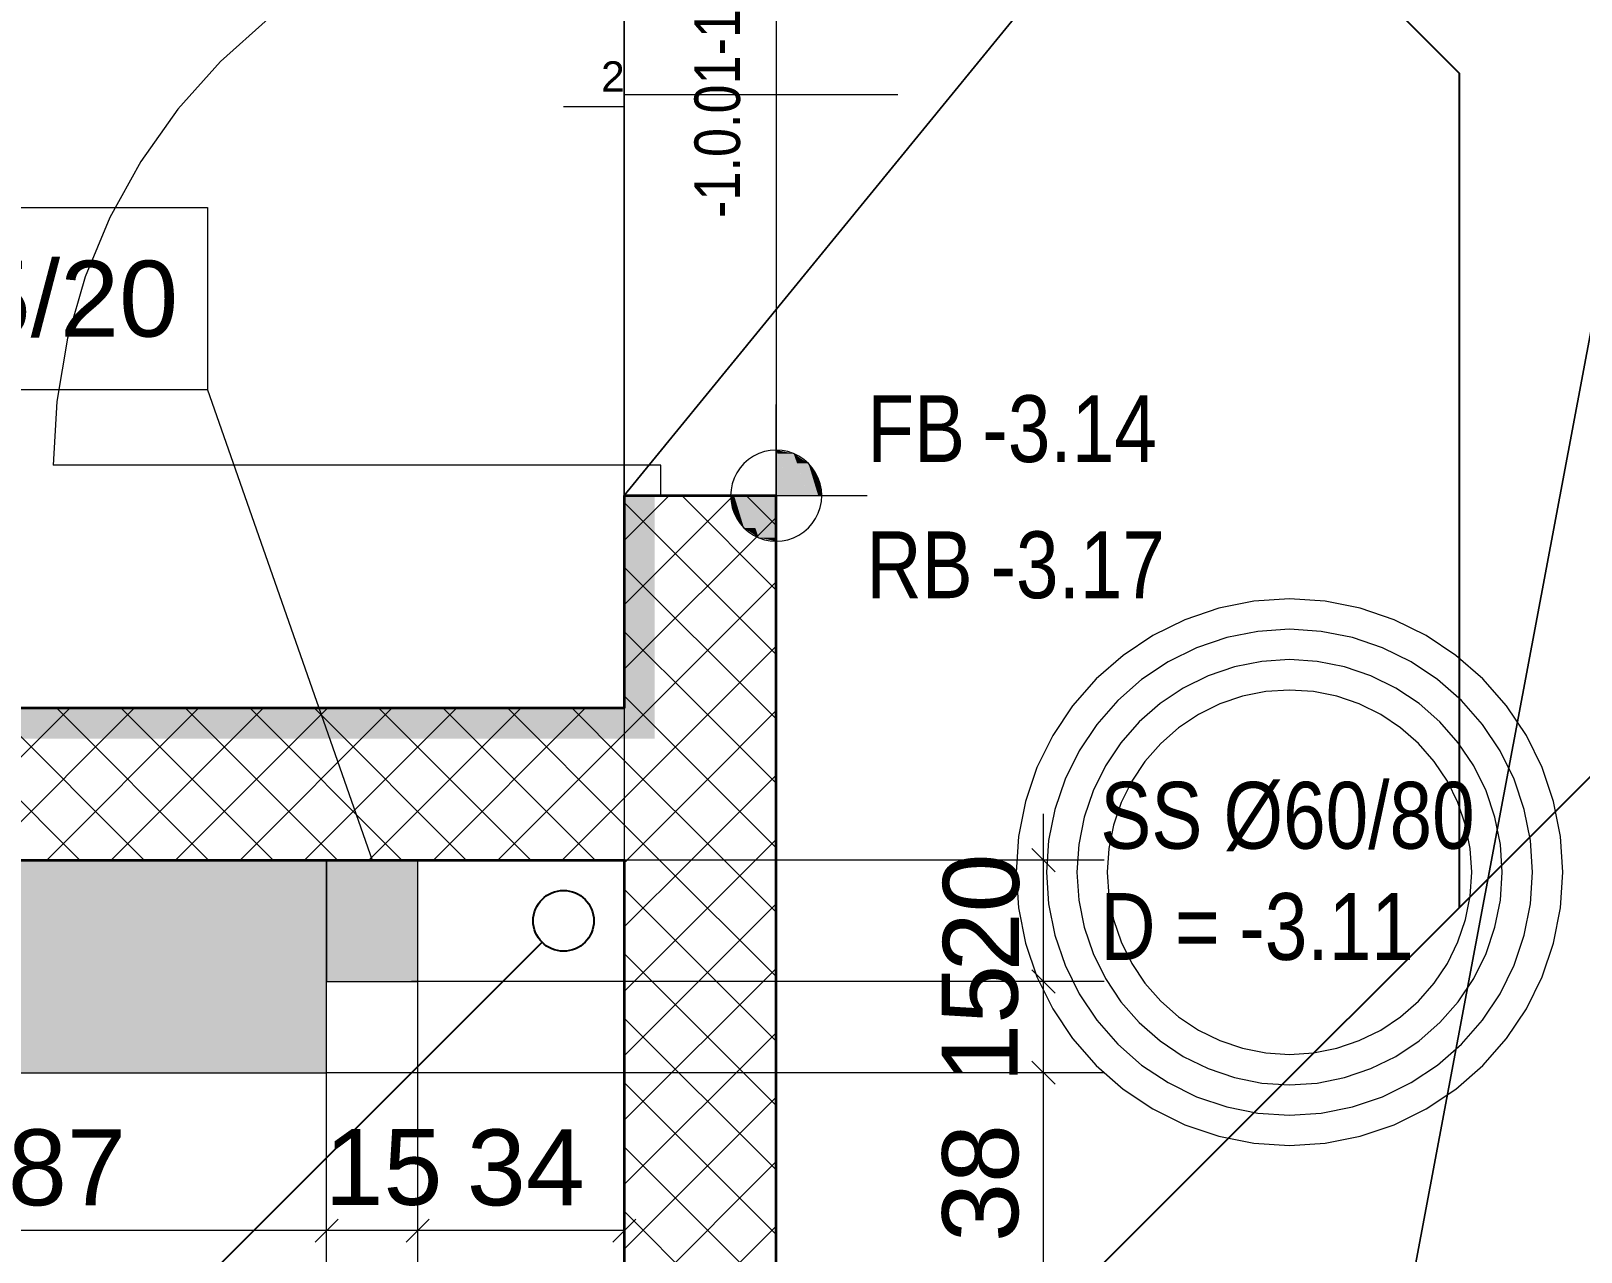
# Model space of a CAD drawing. Extents: x 885 to 2021, y 330 to 1122.
# Drawn here: x 1362.8 to 1413.9, y 615.7 to 655.9 of the extents above; entities that cross this region are included whole.
import ezdxf
from ezdxf.lldxf.tags import DXFTag

# ---------------------------------------------------------------- set-up
doc = ezdxf.new("R2010")
doc.units = 0
doc.layers.get('0').update_dxf_attribs({"lineweight": 18})
for name, color, linetype, lineweight in [('010 Türen Neu', 7, 'Continuous', 25), ('015 Innenwände Bauteilschraffuren Neu', 7, 'Continuous', 25), ('015 Innenwände Neu', 7, 'Continuous', 25), ('030 Bodenaufbauten Neu', 7, 'Continuous', 25), ('035 Decken Neu', 7, 'Continuous', 25), ('080 Raum Innen Kontur Neu', 7, 'Continuous', 25), ('111 Bemassung Ausführung Koten Neu', 7, 'Continuous', 25), ('160 Beschriftungen Ausführung Neu', 7, 'Continuous', 25), ('260 Kennzeichnung Sichtbeton Neu', 7, 'Continuous', 25), ('320 Sanitär Neu', 7, 'Continuous', 25), ('322 Sanitär Beschriftung Neu', 7, 'Continuous', 25)]:
    doc.layers.add(name, color=color, linetype=linetype, lineweight=lineweight)
for name, color, linetype, lineweight, true_color in [('A_Deckendurchbruch', 1, 'Continuous', 18, 0xff0000), ('A_Durchbruchbeschriftung', 7, 'Continuous', 18, 0x008080), ('A_Mass_Aussparungen', 7, 'Continuous', 18, 0x0080ff), ('S_Schmutzwasser_Einlage', 7, 'fein_strichliert-A0T8DHYQAL', 25, 0xcc6600)]:
    doc.layers.add(name, color=color, linetype=linetype, lineweight=lineweight, true_color=true_color)
doc.styles.get("Standard").update_dxf_attribs({"font": 'arial.ttf'})
tags = doc.linetypes.add('fein_strichliert-A0T8DHYQAL', pattern=[4, 1, -2, 1]).pattern_tags.tags
tags[8:9] = [DXFTag(74, 4), DXFTag(75, 0), DXFTag(340, '0'), DXFTag(46, 0.0), DXFTag(50, 0.0), DXFTag(44, 0.0), DXFTag(45, 0.0)]
tags[6:7] = [DXFTag(74, 4), DXFTag(75, 0), DXFTag(340, '0'), DXFTag(46, 0.0), DXFTag(50, 0.0), DXFTag(44, 0.0), DXFTag(45, 0.0)]
tags[4:5] = [DXFTag(74, 4), DXFTag(75, 0), DXFTag(340, '0'), DXFTag(46, 0.0), DXFTag(50, 0.0), DXFTag(44, 0.0), DXFTag(45, 0.0)]
tags = doc.linetypes.add('Strich 2_1mm', pattern=[0.003, 0.002, -0.001]).pattern_tags.tags
tags[6:7] = [DXFTag(74, 4), DXFTag(75, 0), DXFTag(340, '0'), DXFTag(46, 1.0), DXFTag(50, 0.0), DXFTag(44, 0.0), DXFTag(45, 0.0)]
tags[4:5] = [DXFTag(74, 4), DXFTag(75, 0), DXFTag(340, '0'), DXFTag(46, 1.0), DXFTag(50, 0.0), DXFTag(44, 0.0), DXFTag(45, 0.0)]
tags = doc.linetypes.add('Strich 3_1mm Kanten', pattern=[0.004, 0.003, -0.001]).pattern_tags.tags
tags[6:7] = [DXFTag(74, 4), DXFTag(75, 0), DXFTag(340, '0'), DXFTag(46, 1.0), DXFTag(50, 0.0), DXFTag(44, 0.0), DXFTag(45, 0.0)]
tags[4:5] = [DXFTag(74, 4), DXFTag(75, 0), DXFTag(340, '0'), DXFTag(46, 1.0), DXFTag(50, 0.0), DXFTag(44, 0.0), DXFTag(45, 0.0)]
tags = doc.linetypes.add('Strichpunkt 3_1_1mm Achsen', pattern=[0.005, 0.003, -0.001, 0, -0.001]).pattern_tags.tags
tags[10:11] = [DXFTag(74, 4), DXFTag(75, 0), DXFTag(340, '0'), DXFTag(46, 1.0), DXFTag(50, 0.0), DXFTag(44, 0.0), DXFTag(45, 0.0)]
tags[8:9] = [DXFTag(74, 4), DXFTag(75, 0), DXFTag(340, '0'), DXFTag(46, 1.0), DXFTag(50, 0.0), DXFTag(44, 0.0), DXFTag(45, 0.0)]
tags[6:7] = [DXFTag(74, 4), DXFTag(75, 0), DXFTag(340, '0'), DXFTag(46, 1.0), DXFTag(50, 0.0), DXFTag(44, 0.0), DXFTag(45, 0.0)]
tags[4:5] = [DXFTag(74, 4), DXFTag(75, 0), DXFTag(340, '0'), DXFTag(46, 1.0), DXFTag(50, 0.0), DXFTag(44, 0.0), DXFTag(45, 0.0)]
tags = doc.linetypes.add('Unsichtbare Linie', pattern='A,0,[1,5773_032 -1.UG1.shx,S=10,R=0,X=0,Y=0],-10,0', length=10).pattern_tags.tags
tags[14:15] = [DXFTag(74, 4), DXFTag(75, 0), DXFTag(340, '0'), DXFTag(46, 1.0), DXFTag(50, 0.0), DXFTag(44, 0.0), DXFTag(45, 0.0)]
tags[12:13] = [DXFTag(74, 4), DXFTag(75, 0), DXFTag(340, '0'), DXFTag(46, 1.0), DXFTag(50, 0.0), DXFTag(44, 0.0), DXFTag(45, 0.0)]

# ---------------------------------------------------------------- blocks, each defined once
blk = doc.blocks.new('Referenz-A0T8DHYSAL', base_point=(1035.578, 399.996))
at = {"layer": 'S_Schmutzwasser_Einlage', "color": 0, "lineweight": -2}
for p, q in [((1390.085, 674.296), (1409.865, 654.516)), ((1437.622, 654.803), (1360.071, 577.252)), ((1409.865, 654.516), (1409.865, 627.045)), ((1379.671, 625.896), (1342.875, 589.099))]:
    blk.add_line(p, q, dxfattribs=at)
at = {"layer": 'S_Schmutzwasser_Einlage', "color": 0, "linetype": 'fein_strichliert-A0T8DHYQAL', "lineweight": -2, "ltscale": 0.25}
blk.add_circle((1380.378, 626.603), 1, dxfattribs=at)
blk = doc.blocks.new('Referenz-A0T8DHYUAL', base_point=(896.585, 372.187))
at = {"layer": '010 Türen Neu', "color": 0, "linetype": 'Strichpunkt 3_1_1mm Achsen', "lineweight": 13, "ltscale": 0.0169}
for p, q in [((1382.378, 667.003), (1382.378, 640.603)), ((1387.378, 667.003), (1387.378, 640.603))]:
    blk.add_line(p, q, dxfattribs=at)
at = {"layer": '010 Türen Neu', "color": 0, "linetype": 'Continuous', "lineweight": 13, "ltscale": 0.0169}
for p, q in [((1370.657, 656.301), (1369.085, 654.896)), ((1369.085, 654.896), (1367.68, 653.324)), ((1367.68, 653.324), (1366.46, 651.605)), ((1366.46, 651.605), (1365.44, 649.76)), ((1365.44, 649.76), (1364.633, 647.812)), ((1364.633, 647.812), (1364.05, 645.786)), ((1364.05, 645.786), (1363.697, 643.708)), ((1363.697, 643.708), (1363.578, 641.603))]:
    blk.add_line(p, q, dxfattribs=at)
at = {"layer": '010 Türen Neu', "color": 0, "lineweight": 13}
for p, q in [((1382.378, 653.803), (1382.378, 653.403)), ((1391.378, 653.803), (1382.378, 653.803)), ((1382.378, 653.403), (1380.378, 653.403)), ((1382.378, 641.603), (1363.578, 641.603)), ((1383.578, 641.603), (1382.378, 641.603)), ((1382.378, 641.603), (1382.378, 640.603)), ((1383.578, 640.603), (1383.578, 641.603)), ((1382.378, 640.603), (1383.578, 640.603))]:
    blk.add_line(p, q, dxfattribs=at)
at = {"layer": '010 Türen Neu', "color": 0, "lineweight": 35}
for p, q in [((1382.378, 640.603), (1383.578, 640.603)), ((1382.378, 640.603), (1383.578, 640.603)), ((1383.578, 640.603), (1387.378, 640.603))]:
    blk.add_line(p, q, dxfattribs=at)
at = {"layer": '015 Innenwände Bauteilschraffuren Neu', "color": 0, "linetype": 'Continuous', "lineweight": 0, "ltscale": 0.0169}
for p, q in [((1382.378, 639.13), (1383.851, 640.603)), ((1382.378, 637.009), (1385.972, 640.603)), ((1387.378, 635.373), (1382.378, 640.373)), ((1387.378, 637.495), (1384.27, 640.603)), ((1387.378, 639.616), (1386.392, 640.603)), ((1382.378, 634.888), (1387.378, 639.888)), ((1387.028, 633.603), (1382.378, 638.252)), ((1383.215, 633.603), (1387.378, 637.766)), ((1384.906, 633.603), (1382.378, 636.131)), ((1385.336, 633.603), (1387.378, 635.645)), ((1382.785, 633.603), (1382.378, 634.009)), ((1359.123, 628.603), (1364.123, 633.603)), ((1364.45, 628.603), (1359.45, 633.603)), ((1361.244, 628.603), (1366.244, 633.603)), ((1366.572, 628.603), (1361.572, 633.603)), ((1363.366, 628.603), (1368.366, 633.603)), ((1368.693, 628.603), (1363.693, 633.603)), ((1365.487, 628.603), (1370.487, 633.603)), ((1370.814, 628.603), (1365.814, 633.603)), ((1367.608, 628.603), (1372.608, 633.603)), ((1372.936, 628.603), (1367.936, 633.603)), ((1369.73, 628.603), (1374.73, 633.603)), ((1375.057, 628.603), (1370.057, 633.603)), ((1371.851, 628.603), (1376.851, 633.603)), ((1377.178, 628.603), (1372.178, 633.603)), ((1373.972, 628.603), (1378.972, 633.603)), ((1379.3, 628.603), (1374.3, 633.603)), ((1376.094, 628.603), (1381.094, 633.603)), ((1381.421, 628.603), (1376.421, 633.603)), ((1382.378, 629.767), (1378.542, 633.603)), ((1382.378, 631.888), (1380.664, 633.603)), ((1387.378, 629.009), (1382.785, 633.603)), ((1382.797, 633.184), (1383.215, 633.603)), ((1383.857, 632.124), (1385.336, 633.603)), ((1387.378, 631.131), (1384.906, 633.603)), ((1384.918, 631.063), (1387.378, 633.524)), ((1387.378, 633.252), (1387.028, 633.603)), ((1378.215, 628.603), (1382.378, 632.766)), ((1382.378, 632.766), (1382.797, 633.184)), ((1382.378, 630.645), (1383.857, 632.124)), ((1385.664, 628.603), (1382.378, 631.888)), ((1385.979, 630.003), (1387.378, 631.402)), ((1382.458, 628.603), (1384.918, 631.063)), ((1380.336, 628.603), (1382.378, 630.645)), ((1383.542, 628.603), (1382.378, 629.767)), ((1384.579, 628.603), (1385.979, 630.003)), ((1387.039, 628.942), (1387.378, 629.281)), ((1386.7, 628.603), (1387.039, 628.942)), ((1382.378, 628.524), (1382.458, 628.603)), ((1382.378, 626.402), (1384.579, 628.603)), ((1382.378, 624.281), (1386.7, 628.603)), ((1387.378, 624.767), (1383.542, 628.603)), ((1387.378, 626.888), (1385.664, 628.603)), ((1387.378, 622.645), (1382.378, 627.645)), ((1382.378, 622.16), (1387.378, 627.16)), ((1387.378, 620.524), (1382.378, 625.524)), ((1382.378, 620.038), (1387.378, 625.038)), ((1387.378, 618.403), (1382.378, 623.403)), ((1382.378, 617.917), (1387.378, 622.917)), ((1387.378, 616.281), (1382.378, 621.281)), ((1382.378, 615.796), (1387.378, 620.796)), ((1387.378, 614.16), (1382.378, 619.16)), ((1382.378, 613.674), (1387.378, 618.674)), ((1387.378, 612.039), (1382.378, 617.039)), ((1382.378, 611.553), (1387.378, 616.553))]:
    blk.add_line(p, q, dxfattribs=at)
at = {"layer": '015 Innenwände Neu', "color": 0, "lineweight": 35}
for p, q in [((1382.378, 640.603), (1383.578, 640.603)), ((1382.378, 640.603), (1382.378, 633.603)), ((1383.578, 640.603), (1387.378, 640.603)), ((1387.378, 628.603), (1387.378, 640.603)), ((1382.378, 633.603), (1322.578, 633.603)), ((1322.578, 628.603), (1382.378, 628.603)), ((1382.378, 628.603), (1382.378, 604.603)), ((1387.378, 604.603), (1387.378, 628.603))]:
    blk.add_line(p, q, dxfattribs=at)
at = {"layer": '030 Bodenaufbauten Neu', "color": 0, "linetype": 'Unsichtbare Linie', "lineweight": 13, "ltscale": 0.0169}
for p, q in [((1382.378, 640.603), (1422.378, 689.603)), ((1422.378, 689.603), (1382.378, 640.603)), ((1422.378, 689.603), (1387.378, 503.228)), ((1382.378, 640.603), (1382.378, 667.003)), ((1387.378, 640.603), (1382.378, 640.603)), ((1387.378, 503.228), (1387.378, 640.603))]:
    blk.add_line(p, q, dxfattribs=at)
at = {"layer": '030 Bodenaufbauten Neu', "color": 0, "linetype": 'Unsichtbare Linie', "lineweight": 13, "ltscale": 0.002197}
for p, q in [((1387.378, 503.228), (1422.378, 689.603)), ((1321.778, 628.603), (1382.378, 628.603)), ((1382.378, 628.603), (1382.378, 481.603))]:
    blk.add_line(p, q, dxfattribs=at)
at = {"layer": '030 Bodenaufbauten Neu', "color": 0, "linetype": 'Continuous', "lineweight": 13, "ltscale": 0.0169}
for p, q in [((1382.378, 633.603), (1382.378, 684.603)), ((1296.978, 633.603), (1382.378, 633.603))]:
    blk.add_line(p, q, dxfattribs=at)
at = {"layer": '035 Decken Neu', "color": 0, "linetype": 'Strich 3_1mm Kanten', "lineweight": 13, "ltscale": 0.0169}
blk.add_line((1422.378, 689.603), (1382.378, 476.603), dxfattribs=at)
at = {"layer": '035 Decken Neu', "color": 0, "linetype": 'Strichpunkt 3_1_1mm Achsen', "lineweight": 13, "ltscale": 0.002197}
for p, q in [((1382.378, 681.603), (1382.378, 633.603)), ((1382.378, 633.603), (1279.178, 633.603))]:
    blk.add_line(p, q, dxfattribs=at)
at = {"layer": '035 Decken Neu', "color": 0, "linetype": 'Strich 3_1mm Kanten', "lineweight": 13, "ltscale": 0.002197}
for p, q in [((1382.378, 667.003), (1382.378, 640.603)), ((1382.378, 640.603), (1382.378, 476.603))]:
    blk.add_line(p, q, dxfattribs=at)
at = {"layer": '080 Raum Innen Kontur Neu', "color": 0, "linetype": 'Continuous', "lineweight": 13, "ltscale": 0.0169}
for p, q in [((1387.378, 758.223), (1387.378, 628.603)), ((1382.378, 633.603), (1382.378, 749.603)), ((1249.178, 633.603), (1382.378, 633.603)), ((1382.378, 628.603), (1284.178, 628.603)), ((1382.378, 481.603), (1382.378, 628.603)), ((1387.378, 628.603), (1387.378, 481.603))]:
    blk.add_line(p, q, dxfattribs=at)
at = {"layer": '111 Bemassung Ausführung Koten Neu', "color": 0, "lineweight": 13}
for p, q in [((1387.378, 637.603), (1387.378, 643.603)), ((1387.378, 637.603), (1387.378, 643.603)), ((1384.378, 640.603), (1390.378, 640.603)), ((1384.378, 640.603), (1390.378, 640.603))]:
    blk.add_line(p, q, dxfattribs=at)
at = {"layer": '111 Bemassung Ausführung Koten Neu', "color": 0, "linetype": 'Continuous', "lineweight": 13, "ltscale": 0.0169}
for p, q in [((1386.628, 641.902), (1386.465, 641.793)), ((1386.628, 641.902), (1386.465, 641.793)), ((1386.804, 641.989), (1386.628, 641.902)), ((1386.804, 641.989), (1386.628, 641.902)), ((1386.99, 642.052), (1386.804, 641.989)), ((1386.99, 642.052), (1386.804, 641.989)), ((1387.183, 642.09), (1386.99, 642.052)), ((1387.183, 642.09), (1386.99, 642.052)), ((1387.378, 642.103), (1387.183, 642.09)), ((1387.378, 642.103), (1387.183, 642.09)), ((1387.574, 642.09), (1387.378, 642.103)), ((1387.574, 642.09), (1387.378, 642.103)), ((1387.767, 642.052), (1387.574, 642.09)), ((1387.767, 642.052), (1387.574, 642.09)), ((1387.952, 641.989), (1387.767, 642.052)), ((1387.952, 641.989), (1387.767, 642.052)), ((1388.128, 641.902), (1387.952, 641.989)), ((1388.128, 641.902), (1387.952, 641.989)), ((1388.292, 641.793), (1388.128, 641.902)), ((1388.292, 641.793), (1388.128, 641.902)), ((1386.188, 641.516), (1386.079, 641.353)), ((1386.188, 641.516), (1386.079, 641.353)), ((1386.318, 641.663), (1386.188, 641.516)), ((1386.318, 641.663), (1386.188, 641.516)), ((1386.465, 641.793), (1386.318, 641.663)), ((1386.465, 641.793), (1386.318, 641.663)), ((1388.439, 641.663), (1388.292, 641.793)), ((1388.439, 641.663), (1388.292, 641.793)), ((1388.568, 641.516), (1388.439, 641.663)), ((1388.568, 641.516), (1388.439, 641.663)), ((1388.677, 641.353), (1388.568, 641.516)), ((1388.677, 641.353), (1388.568, 641.516)), ((1385.929, 640.991), (1385.891, 640.799)), ((1385.929, 640.991), (1385.891, 640.799)), ((1385.993, 641.177), (1385.929, 640.991)), ((1385.993, 641.177), (1385.929, 640.991)), ((1386.079, 641.353), (1385.993, 641.177)), ((1386.079, 641.353), (1385.993, 641.177)), ((1388.764, 641.177), (1388.677, 641.353)), ((1388.764, 641.177), (1388.677, 641.353)), ((1388.827, 640.991), (1388.764, 641.177)), ((1388.827, 640.991), (1388.764, 641.177)), ((1388.866, 640.799), (1388.827, 640.991)), ((1388.866, 640.799), (1388.827, 640.991)), ((1385.891, 640.799), (1385.878, 640.603)), ((1385.891, 640.799), (1385.878, 640.603)), ((1385.878, 640.603), (1385.891, 640.407)), ((1385.878, 640.603), (1385.891, 640.407)), ((1385.891, 640.407), (1385.929, 640.215)), ((1385.891, 640.407), (1385.929, 640.215)), ((1388.827, 640.215), (1388.866, 640.407)), ((1388.827, 640.215), (1388.866, 640.407)), ((1388.878, 640.603), (1388.866, 640.799)), ((1388.878, 640.603), (1388.866, 640.799)), ((1388.866, 640.407), (1388.878, 640.603)), ((1388.866, 640.407), (1388.878, 640.603)), ((1385.929, 640.215), (1385.993, 640.029)), ((1385.929, 640.215), (1385.993, 640.029)), ((1385.993, 640.029), (1386.079, 639.853)), ((1385.993, 640.029), (1386.079, 639.853)), ((1386.079, 639.853), (1386.188, 639.69)), ((1386.079, 639.853), (1386.188, 639.69)), ((1388.568, 639.69), (1388.677, 639.853)), ((1388.568, 639.69), (1388.677, 639.853)), ((1388.677, 639.853), (1388.764, 640.029)), ((1388.677, 639.853), (1388.764, 640.029)), ((1388.764, 640.029), (1388.827, 640.215)), ((1388.764, 640.029), (1388.827, 640.215)), ((1386.188, 639.69), (1386.318, 639.542)), ((1386.188, 639.69), (1386.318, 639.542)), ((1386.318, 639.542), (1386.465, 639.413)), ((1386.318, 639.542), (1386.465, 639.413)), ((1386.465, 639.413), (1386.628, 639.304)), ((1386.465, 639.413), (1386.628, 639.304)), ((1388.128, 639.304), (1388.292, 639.413)), ((1388.128, 639.304), (1388.292, 639.413)), ((1388.292, 639.413), (1388.439, 639.542)), ((1388.292, 639.413), (1388.439, 639.542)), ((1388.439, 639.542), (1388.568, 639.69)), ((1388.439, 639.542), (1388.568, 639.69)), ((1386.628, 639.304), (1386.804, 639.217)), ((1386.628, 639.304), (1386.804, 639.217)), ((1386.804, 639.217), (1386.99, 639.154)), ((1386.804, 639.217), (1386.99, 639.154)), ((1386.99, 639.154), (1387.183, 639.116)), ((1386.99, 639.154), (1387.183, 639.116)), ((1387.183, 639.116), (1387.378, 639.103)), ((1387.183, 639.116), (1387.378, 639.103)), ((1387.378, 639.103), (1387.574, 639.116)), ((1387.378, 639.103), (1387.574, 639.116)), ((1387.574, 639.116), (1387.767, 639.154)), ((1387.574, 639.116), (1387.767, 639.154)), ((1387.767, 639.154), (1387.952, 639.217)), ((1387.767, 639.154), (1387.952, 639.217)), ((1387.952, 639.217), (1388.128, 639.304)), ((1387.952, 639.217), (1388.128, 639.304))]:
    blk.add_line(p, q, dxfattribs=at)
at = {"layer": '111 Bemassung Ausführung Koten Neu', "color": 0, "linetype": 'Continuous', "lineweight": 0, "ltscale": 0.0169}
for points in [[(1387.378, 640.603), (1387.952, 640.603), (1387.378, 642.103)], [(1387.952, 641.989), (1387.422, 641.989), (1387.378, 642.103)], [(1387.952, 640.603), (1387.952, 641.989), (1387.422, 641.989)], [(1387.952, 640.603), (1388.439, 640.603), (1387.952, 641.989)], [(1388.439, 641.663), (1388.067, 641.663), (1387.952, 641.989)], [(1388.439, 640.603), (1388.439, 641.663), (1388.067, 641.663)], [(1388.439, 640.603), (1388.764, 640.603), (1388.439, 641.663)], [(1388.764, 641.177), (1388.588, 641.177), (1388.439, 641.663)], [(1388.764, 640.603), (1388.764, 641.177), (1388.588, 641.177)], [(1388.764, 640.603), (1388.878, 640.603), (1388.764, 641.177)], [(1385.993, 640.029), (1385.993, 640.603), (1385.878, 640.603)], [(1386.169, 640.029), (1385.993, 640.029), (1385.993, 640.603)], [(1386.318, 639.542), (1386.318, 640.603), (1385.993, 640.603)], [(1386.69, 639.542), (1386.318, 639.542), (1386.318, 640.603)], [(1386.804, 639.217), (1386.804, 640.603), (1386.318, 640.603)], [(1387.335, 639.217), (1386.804, 639.217), (1386.804, 640.603)], [(1387.378, 639.103), (1387.378, 640.603), (1386.804, 640.603)], [(1386.318, 639.542), (1386.169, 640.029), (1385.993, 640.029)], [(1386.804, 639.217), (1386.69, 639.542), (1386.318, 639.542)], [(1387.378, 639.103), (1387.335, 639.217), (1386.804, 639.217)]]:
    blk.add_solid(points, dxfattribs=at)
at = {"layer": '260 Kennzeichnung Sichtbeton Neu', "color": 0, "linetype": 'Continuous', "lineweight": 0, "ltscale": 0.0169}
for points in [[(1383.253, 633.603), (1382.378, 633.603), (1382.378, 640.603)], [(1383.378, 632.603), (1383.378, 640.603), (1382.378, 640.603)], [(1322.578, 632.603), (1382.378, 632.603), (1322.578, 633.603)], [(1382.378, 632.603), (1382.378, 633.603), (1322.578, 633.603)], [(1383.378, 632.603), (1383.253, 633.603), (1382.378, 633.603)], [(1382.378, 632.603), (1383.378, 632.603), (1382.378, 633.603)]]:
    blk.add_solid(points, dxfattribs=at)
at = {"layer": '320 Sanitär Neu', "color": 0, "linetype": 'Continuous', "lineweight": 13, "ltscale": 0.0169}
for p, q in [((1401.949, 636.896), (1400.834, 636.518)), ((1403.104, 637.126), (1401.949, 636.896)), ((1404.278, 637.203), (1403.104, 637.126)), ((1405.453, 637.126), (1404.278, 637.203)), ((1404.278, 637.203), (1404.278, 637.203)), ((1406.608, 636.896), (1405.453, 637.126)), ((1407.723, 636.518), (1406.608, 636.896)), ((1400.834, 636.518), (1399.778, 635.997)), ((1408.778, 635.997), (1407.723, 636.518)), ((1399.778, 635.997), (1398.8, 635.343)), ((1402.208, 635.93), (1401.217, 635.594)), ((1403.234, 636.134), (1402.208, 635.93)), ((1404.278, 636.203), (1403.234, 636.134)), ((1404.278, 636.203), (1404.278, 636.203)), ((1405.323, 636.134), (1404.278, 636.203)), ((1406.349, 635.93), (1405.323, 636.134)), ((1407.34, 635.594), (1406.349, 635.93)), ((1409.757, 635.343), (1408.778, 635.997)), ((1398.8, 635.343), (1397.914, 634.567)), ((1401.217, 635.594), (1400.278, 635.131)), ((1408.278, 635.131), (1407.34, 635.594)), ((1410.642, 634.567), (1409.757, 635.343)), ((1400.278, 635.131), (1399.408, 634.55)), ((1409.148, 634.55), (1408.278, 635.131)), ((1397.914, 634.567), (1397.138, 633.682)), ((1399.408, 634.55), (1398.622, 633.86)), ((1409.935, 633.86), (1409.148, 634.55)), ((1411.419, 633.682), (1410.642, 634.567)), ((1398.622, 633.86), (1397.932, 633.073)), ((1410.625, 633.073), (1409.935, 633.86)), ((1397.138, 633.682), (1396.484, 632.703)), ((1412.073, 632.703), (1411.419, 633.682)), ((1397.932, 633.073), (1397.35, 632.203)), ((1411.207, 632.203), (1410.625, 633.073)), ((1396.484, 632.703), (1395.963, 631.647)), ((1397.35, 632.203), (1396.887, 631.264)), ((1411.669, 631.264), (1411.207, 632.203)), ((1412.593, 631.647), (1412.073, 632.703)), ((1395.963, 631.647), (1395.585, 630.532)), ((1396.887, 631.264), (1396.551, 630.273)), ((1412.006, 630.273), (1411.669, 631.264)), ((1412.972, 630.532), (1412.593, 631.647)), ((1395.585, 630.532), (1395.355, 629.378)), ((1396.551, 630.273), (1396.347, 629.247)), ((1412.21, 629.247), (1412.006, 630.273)), ((1413.201, 629.378), (1412.972, 630.532)), ((1395.355, 629.378), (1395.278, 628.203)), ((1396.347, 629.247), (1396.278, 628.203)), ((1412.278, 628.203), (1412.21, 629.247)), ((1413.278, 628.203), (1413.201, 629.378)), ((1395.278, 628.203), (1395.355, 627.028)), ((1396.278, 628.203), (1396.347, 627.159)), ((1412.21, 627.159), (1412.278, 628.203)), ((1413.201, 627.028), (1413.278, 628.203)), ((1396.347, 627.159), (1396.551, 626.132)), ((1412.006, 626.132), (1412.21, 627.159)), ((1395.355, 627.028), (1395.585, 625.873)), ((1412.972, 625.873), (1413.201, 627.028)), ((1396.551, 626.132), (1396.887, 625.141)), ((1411.669, 625.141), (1412.006, 626.132)), ((1395.585, 625.873), (1395.963, 624.759)), ((1412.593, 624.759), (1412.972, 625.873)), ((1396.887, 625.141), (1397.35, 624.203)), ((1411.207, 624.203), (1411.669, 625.141)), ((1395.963, 624.759), (1396.484, 623.703)), ((1412.073, 623.703), (1412.593, 624.759)), ((1397.35, 624.203), (1397.932, 623.333)), ((1410.625, 623.333), (1411.207, 624.203)), ((1396.484, 623.703), (1397.138, 622.724)), ((1411.419, 622.724), (1412.073, 623.703)), ((1397.932, 623.333), (1398.622, 622.546)), ((1409.935, 622.546), (1410.625, 623.333)), ((1397.138, 622.724), (1397.914, 621.839)), ((1398.622, 622.546), (1399.408, 621.856)), ((1409.148, 621.856), (1409.935, 622.546)), ((1410.642, 621.839), (1411.419, 622.724)), ((1397.914, 621.839), (1398.8, 621.063)), ((1399.408, 621.856), (1400.278, 621.275)), ((1408.278, 621.275), (1409.148, 621.856)), ((1409.757, 621.063), (1410.642, 621.839)), ((1398.8, 621.063), (1399.778, 620.409)), ((1400.278, 621.275), (1401.217, 620.812)), ((1407.34, 620.812), (1408.278, 621.275)), ((1408.778, 620.409), (1409.757, 621.063)), ((1401.217, 620.812), (1402.208, 620.475)), ((1402.208, 620.475), (1403.234, 620.271)), ((1405.323, 620.271), (1406.349, 620.475)), ((1406.349, 620.475), (1407.34, 620.812)), ((1399.778, 620.409), (1400.834, 619.888)), ((1403.234, 620.271), (1404.278, 620.203)), ((1404.278, 620.203), (1405.323, 620.271)), ((1404.278, 620.203), (1404.278, 620.203)), ((1407.723, 619.888), (1408.778, 620.409)), ((1400.834, 619.888), (1401.949, 619.509)), ((1401.949, 619.509), (1403.104, 619.28)), ((1405.453, 619.28), (1406.608, 619.509)), ((1406.608, 619.509), (1407.723, 619.888)), ((1403.104, 619.28), (1404.278, 619.203)), ((1404.278, 619.203), (1405.453, 619.28)), ((1404.278, 619.203), (1404.278, 619.203))]:
    blk.add_line(p, q, dxfattribs=at)
at = {"layer": '320 Sanitär Neu', "color": 0, "linetype": 'Strich 2_1mm', "lineweight": 13, "ltscale": 0.002197}
for p, q in [((1402.467, 634.964), (1401.6, 634.67)), ((1403.365, 635.143), (1402.467, 634.964)), ((1404.278, 635.203), (1403.365, 635.143)), ((1405.192, 635.143), (1404.278, 635.203)), ((1406.09, 634.964), (1405.192, 635.143)), ((1406.957, 634.67), (1406.09, 634.964)), ((1400.778, 634.265), (1400.017, 633.756)), ((1401.6, 634.67), (1400.778, 634.265)), ((1407.778, 634.265), (1406.957, 634.67)), ((1408.54, 633.756), (1407.778, 634.265)), ((1400.017, 633.756), (1399.329, 633.153)), ((1401.982, 633.746), (1401.278, 633.399)), ((1402.725, 633.998), (1401.982, 633.746)), ((1403.495, 634.151), (1402.725, 633.998)), ((1404.278, 634.203), (1403.495, 634.151)), ((1405.062, 634.151), (1404.278, 634.203)), ((1405.831, 633.998), (1405.062, 634.151)), ((1406.574, 633.746), (1405.831, 633.998)), ((1407.278, 633.399), (1406.574, 633.746)), ((1409.228, 633.153), (1408.54, 633.756)), ((1401.278, 633.399), (1400.626, 632.963)), ((1407.931, 632.963), (1407.278, 633.399)), ((1399.329, 633.153), (1398.725, 632.464)), ((1400.626, 632.963), (1400.036, 632.445)), ((1408.521, 632.445), (1407.931, 632.963)), ((1409.832, 632.464), (1409.228, 633.153)), ((1398.725, 632.464), (1398.216, 631.703)), ((1400.036, 632.445), (1399.518, 631.855)), ((1409.039, 631.855), (1408.521, 632.445)), ((1410.341, 631.703), (1409.832, 632.464)), ((1398.216, 631.703), (1397.811, 630.882)), ((1399.518, 631.855), (1399.082, 631.203)), ((1409.475, 631.203), (1409.039, 631.855)), ((1410.746, 630.882), (1410.341, 631.703)), ((1399.082, 631.203), (1398.735, 630.499)), ((1409.822, 630.499), (1409.475, 631.203)), ((1397.811, 630.882), (1397.517, 630.015)), ((1411.04, 630.015), (1410.746, 630.882)), ((1398.735, 630.499), (1398.483, 629.756)), ((1410.074, 629.756), (1409.822, 630.499)), ((1397.517, 630.015), (1397.338, 629.116)), ((1398.483, 629.756), (1398.33, 628.986)), ((1410.227, 628.986), (1410.074, 629.756)), ((1411.219, 629.116), (1411.04, 630.015)), ((1397.338, 629.116), (1397.278, 628.203)), ((1398.33, 628.986), (1398.278, 628.203)), ((1410.278, 628.203), (1410.227, 628.986)), ((1411.278, 628.203), (1411.219, 629.116)), ((1397.278, 628.203), (1397.338, 627.289)), ((1398.278, 628.203), (1398.33, 627.42)), ((1410.227, 627.42), (1410.278, 628.203)), ((1411.219, 627.289), (1411.278, 628.203)), ((1397.338, 627.289), (1397.517, 626.391)), ((1398.33, 627.42), (1398.483, 626.65)), ((1410.074, 626.65), (1410.227, 627.42)), ((1411.04, 626.391), (1411.219, 627.289)), ((1398.483, 626.65), (1398.735, 625.907)), ((1409.822, 625.907), (1410.074, 626.65)), ((1397.517, 626.391), (1397.811, 625.524)), ((1410.746, 625.524), (1411.04, 626.391)), ((1398.735, 625.907), (1399.082, 625.203)), ((1409.475, 625.203), (1409.822, 625.907)), ((1397.811, 625.524), (1398.216, 624.703)), ((1399.082, 625.203), (1399.518, 624.55)), ((1409.039, 624.55), (1409.475, 625.203)), ((1410.341, 624.703), (1410.746, 625.524)), ((1398.216, 624.703), (1398.725, 623.941)), ((1399.518, 624.55), (1400.036, 623.96)), ((1408.521, 623.96), (1409.039, 624.55)), ((1409.832, 623.941), (1410.341, 624.703)), ((1398.725, 623.941), (1399.329, 623.253)), ((1400.036, 623.96), (1400.626, 623.443)), ((1407.931, 623.443), (1408.521, 623.96)), ((1409.228, 623.253), (1409.832, 623.941)), ((1399.329, 623.253), (1400.017, 622.649)), ((1400.626, 623.443), (1401.278, 623.007)), ((1407.278, 623.007), (1407.931, 623.443)), ((1408.54, 622.649), (1409.228, 623.253)), ((1400.017, 622.649), (1400.778, 622.141)), ((1401.278, 623.007), (1401.982, 622.659)), ((1401.982, 622.659), (1402.725, 622.407)), ((1405.831, 622.407), (1406.574, 622.659)), ((1406.574, 622.659), (1407.278, 623.007)), ((1407.778, 622.141), (1408.54, 622.649)), ((1400.778, 622.141), (1401.6, 621.736)), ((1402.725, 622.407), (1403.495, 622.254)), ((1403.495, 622.254), (1404.278, 622.203)), ((1404.278, 622.203), (1405.062, 622.254)), ((1405.062, 622.254), (1405.831, 622.407)), ((1406.957, 621.736), (1407.778, 622.141)), ((1401.6, 621.736), (1402.467, 621.441)), ((1406.09, 621.441), (1406.957, 621.736)), ((1402.467, 621.441), (1403.365, 621.263)), ((1403.365, 621.263), (1404.278, 621.203)), ((1404.278, 621.203), (1405.192, 621.263)), ((1405.192, 621.263), (1406.09, 621.441))]:
    blk.add_line(p, q, dxfattribs=at)
at = {"layer": '010 Türen Neu', "color": 0, "linetype": 'Continuous', "lineweight": 13, "ltscale": 0.002197, "insert": (1381.614, 654.904), "char_height": 1, "attachment_point": 1}
blk.add_mtext('{\\fArial;2}', dxfattribs=at)
at = {"layer": '111 Bemassung Ausführung Koten Neu', "color": 0, "linetype": 'Continuous', "lineweight": 13, "ltscale": 0.002197, "char_height": 2.2, "attachment_point": 1}
for s, insert in [('{\\fArial Narrow;-3.14}', (1394.166, 643.909)), ('{\\fArial Narrow;FB}', (1390.378, 643.909)), ('{\\fArial Narrow;RB}', (1390.348, 639.427)), ('{\\fArial Narrow;-3.17}', (1394.433, 639.427))]:
    blk.add_mtext(s, dxfattribs=dict(at, insert=insert))
at = {"layer": '160 Beschriftungen Ausführung Neu', "color": 0, "linetype": 'Continuous', "lineweight": 13, "ltscale": 0.0169, "insert": (1384.688, 649.748), "char_height": 1.5, "attachment_point": 1, "rotation": 90}
blk.add_mtext('{\\fArial Narrow;-1.0.01-1}', dxfattribs=at)
at = {"layer": '322 Sanitär Beschriftung Neu', "color": 0, "linetype": 'Continuous', "lineweight": 13, "ltscale": 0.0169, "char_height": 2.2, "attachment_point": 1}
for s, insert in [('{\\fArial Narrow;SS}', (1398.048, 631.178)), ('{\\fArial Narrow;Ø60/80}', (1402.104, 631.178)), ('{\\fArial Narrow;D}', (1398.048, 627.517)), ('{\\fArial Narrow;-3.11}', (1402.625, 627.517)), ('{\\fArial Narrow;=}', (1400.51, 627.517))]:
    blk.add_mtext(s, dxfattribs=dict(at, insert=insert))
blk = doc.blocks.new('Deckendurchbruch (freie Platzierung)-A0T8DHZ8AL', base_point=(1355.178, 621.603))
at = {"color": 0, "linetype": 'ByBlock', "lineweight": -2, "ltscale": 0.18}
for p, q in [((1372.578, 628.603), (1355.178, 628.603)), ((1355.178, 628.603), (1355.178, 621.603)), ((1372.578, 621.603), (1372.578, 628.603)), ((1355.178, 621.603), (1372.578, 621.603))]:
    blk.add_line(p, q, dxfattribs=at)
at = {"color": 40, "linetype": 'ByBlock', "lineweight": -2, "ltscale": 0.18, "true_color": 0xfad605}
blk.add_solid([(1372.578, 621.603), (1372.578, 628.603), (1355.178, 621.603), (1355.178, 628.603)], dxfattribs=at)
blk = doc.blocks.new('Maß-A0T8DI2IAL', base_point=(1372.578, 481.221))
at = {"color": 0, "linetype": 'ByBlock', "lineweight": -2, "ltscale": 0.18}
for p, q in [((1396.178, 481.603), (1396.178, 630.13)), ((1395.797, 628.985), (1396.56, 628.221)), ((1398.178, 628.603), (1382.378, 628.603)), ((1398.178, 624.603), (1375.378, 624.603)), ((1395.797, 624.985), (1396.56, 624.221)), ((1398.178, 621.603), (1372.578, 621.603)), ((1395.797, 621.985), (1396.56, 621.221))]:
    blk.add_line(p, q, dxfattribs=at)
at = {"color": 0, "linetype": 'ByBlock', "lineweight": -2, "ltscale": 0.18, "char_height": 2.5, "attachment_point": 1, "rotation": 90}
for s, insert in [('{\\fArial;20}', (1392.868, 624.937)), ('{\\fArial;15}', (1392.83, 621.269)), ('{\\fArial;38}', (1392.845, 616.028))]:
    blk.add_mtext(s, dxfattribs=dict(at, insert=insert))
blk = doc.blocks.new('Maß-A0T8DI2KAL', base_point=(1354.797, 614.403))
at = {"color": 0, "linetype": 'ByBlock', "lineweight": -2, "ltscale": 0.18}
for p, q in [((1375.578, 614.403), (1375.578, 624.603)), ((1355.178, 614.403), (1355.178, 621.603)), ((1372.578, 614.403), (1372.578, 621.603)), ((1382.378, 614.403), (1382.378, 621.603)), ((1354.797, 616.021), (1355.56, 616.785)), ((1382.378, 616.403), (1355.178, 616.403)), ((1372.197, 616.021), (1372.96, 616.785)), ((1375.197, 616.021), (1375.96, 616.785)), ((1381.997, 616.021), (1382.76, 616.785))]:
    blk.add_line(p, q, dxfattribs=at)
at = {"color": 0, "linetype": 'ByBlock', "lineweight": -2, "ltscale": 0.18, "char_height": 2.5, "attachment_point": 1, "rotation": 360}
for s, insert in [('{\\fArial;87}', (1362.086, 619.736)), ('{\\fArial;15}', (1372.507, 619.751)), ('{\\fArial;34}', (1377.194, 619.736))]:
    blk.add_mtext(s, dxfattribs=dict(at, insert=insert))
blk = doc.blocks.new('Deckendurchbruch (freie Platzierung)-A0T8DI3OAL', base_point=(1372.578, 624.603))
at = {"color": 0, "linetype": 'ByBlock', "lineweight": -2, "ltscale": 0.18}
for p, q in [((1375.578, 628.603), (1372.578, 628.603)), ((1372.578, 628.603), (1372.578, 624.603)), ((1375.578, 624.603), (1375.578, 628.603)), ((1372.578, 624.603), (1375.578, 624.603))]:
    blk.add_line(p, q, dxfattribs=at)
at = {"color": 40, "linetype": 'ByBlock', "lineweight": -2, "ltscale": 0.18, "true_color": 0xfad605}
blk.add_solid([(1375.578, 624.603), (1375.578, 628.603), (1372.578, 624.603), (1372.578, 628.603)], dxfattribs=at)
blk = doc.blocks.new('Durchbruch beschriften-A0T8DI3QAL', base_point=(1343.821, 628.603))
at = {"color": 0, "linetype": 'ByBlock', "lineweight": -2, "ltscale": 0.18}
for p, q in [((1343.821, 644.09), (1343.821, 650.09)), ((1343.821, 650.09), (1368.658, 650.09)), ((1351.968, 644.09), (1351.968, 650.09)), ((1368.658, 650.09), (1368.658, 644.09)), ((1368.658, 644.09), (1343.821, 644.09)), ((1368.658, 644.09), (1374.078, 628.603))]:
    blk.add_line(p, q, dxfattribs=at)
at = {"color": 1, "linetype": 'ByBlock', "lineweight": -2, "ltscale": 0.18, "true_color": 0xff0000, "insert": (1344.985, 648.59), "char_height": 3, "attachment_point": 1}
blk.add_mtext('{\\fArial;H}', dxfattribs=at)
at = {"color": 3, "linetype": 'ByBlock', "lineweight": -2, "ltscale": 0.18, "true_color": 0x00ff00, "insert": (1348.01, 648.59), "char_height": 3, "attachment_point": 1}
blk.add_mtext('{\\fArial;S}', dxfattribs=at)
at = {"color": 0, "linetype": 'ByBlock', "lineweight": -2, "ltscale": 0.18, "insert": (1351.968, 648.34), "char_height": 2.5, "attachment_point": 1}
blk.add_mtext('{\\fArial; DD 15/20 }', dxfattribs=at)

msp = doc.modelspace()

# ---------------------------------------------------------------- block references
at = {"color": 8, "lineweight": 25, "ltscale": 0.25, "true_color": 0x808080}
for name, p in [('Referenz-A0T8DHYUAL', (896.585, 372.187)), ('Referenz-A0T8DHYSAL', (1035.578, 399.996))]:
    msp.add_blockref(name, p, dxfattribs=at)
at = {"layer": 'A_Deckendurchbruch', "ltscale": 0.18}
for name, p in [('Deckendurchbruch (freie Platzierung)-A0T8DHZ8AL', (1355.178, 621.603)), ('Deckendurchbruch (freie Platzierung)-A0T8DI3OAL', (1372.578, 624.603))]:
    msp.add_blockref(name, p, dxfattribs=at)
at = {"layer": 'A_Durchbruchbeschriftung', "ltscale": 0.18}
msp.add_blockref('Durchbruch beschriften-A0T8DI3QAL', (1343.821, 628.603), dxfattribs=at)
at = {"layer": 'A_Mass_Aussparungen', "ltscale": 0.18}
for name, p in [('Maß-A0T8DI2IAL', (1372.578, 481.221)), ('Maß-A0T8DI2KAL', (1354.797, 614.403))]:
    msp.add_blockref(name, p, dxfattribs=at)

doc.saveas('drawing.dxf')
